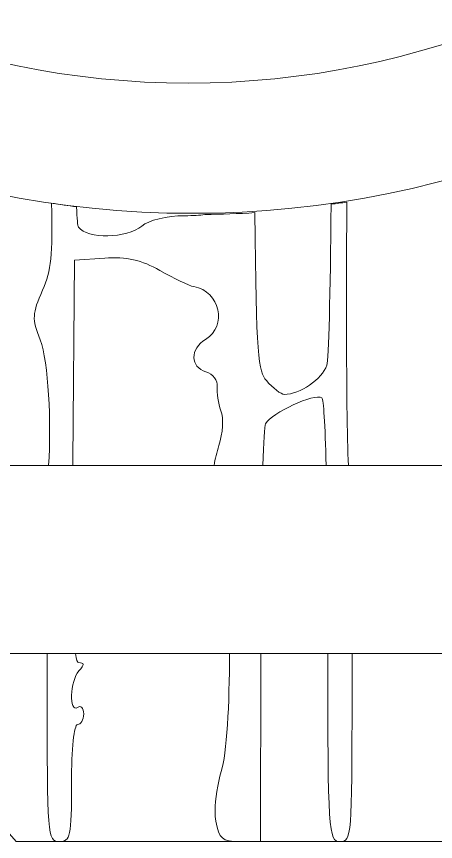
# Model space of a CAD drawing. Header units: centimetres. Extents: x -18.3 to 18.3, y -25.5 to 25.5.
# Drawn here: x -2.372 to -1.481, y -14.003 to -12.248 of the extents above; entities that cross this region are included whole.
import ezdxf

# ---------------------------------------------------------------- set-up
doc = ezdxf.new("R2010")
doc.units = ezdxf.units.CM
doc.header["$MEASUREMENT"] = 0
doc.layers.add('layer 1', color=7, linetype='Continuous')

msp = doc.modelspace()

# ---------------------------------------------------------------- linework, layer by layer
at = {"layer": 'layer 1', "color": 1, "lineweight": 9}
msp.add_open_spline([(-7.46302, -10.60251), (-7.46302, -10.60251), (-3.35327, -8.00375), (-3.35327, -8.00375), (-3.35327, -8.00375), (-3.35327, -8.00375), (0.48375, -8.00375), (0.48375, -8.00375), (0.48375, -8.00375), (0.48375, -8.00375), (0.48375, -7.60388), (0.48375, -7.60388), (0.48375, -7.60388), (0.48375, -7.60388), (-2.71679, -7.60388), (-2.71679, -7.60388), (-2.71679, -7.60388), (-2.71679, -7.60388), (-2.36139, -7.20387), (-2.36139, -7.20387), (-2.36139, -7.20387), (-2.36139, -7.20387), (1.45339, -7.20387), (1.45339, -7.20387), (1.45339, -7.20387), (1.45339, -7.20387), (1.45339, -7.60388), (1.45339, -7.60388), (1.45339, -7.60388), (1.45339, -7.60388), (1.45362, -7.60388), (1.45362, -7.60388), (1.45362, -7.60388), (1.45362, -7.60388), (1.45362, -13.6027), (1.45362, -13.6027), (1.45362, -13.6027), (1.45362, -13.6027), (1.45309, -14.00257), (1.45309, -14.00257), (1.45309, -14.00257), (1.45309, -14.00257), (-2.37246, -14.00257), (-2.37246, -14.00257), (-2.37246, -14.00257), (-2.37246, -14.00257), (-2.72081, -13.6027), (-2.72081, -13.6027), (-2.72081, -13.6027), (-2.72081, -13.6027), (0.48375, -13.6027), (0.48375, -13.6027), (0.48375, -13.6027), (0.48375, -13.6027), (0.48375, -13.20269), (0.48375, -13.20269), (0.48375, -13.20269), (0.48375, -13.20269), (-3.35283, -13.20269), (-3.35283, -13.20269), (-3.35283, -13.20269), (-3.35283, -13.20269), (-7.46302, -10.60251), (-7.46302, -10.60251)], degree=3, knots=[0, 0, 0, 0, 0.0588235, 0.0588235, 0.0588235, 0.0588235, 0.1176471, 0.1176471, 0.1176471, 0.1176471, 0.1764706, 0.1764706, 0.1764706, 0.1764706, 0.2352941, 0.2352941, 0.2352941, 0.2352941, 0.2941176, 0.2941176, 0.2941176, 0.2941176, 0.3529412, 0.3529412, 0.3529412, 0.3529412, 0.4117647, 0.4117647, 0.4117647, 0.4117647, 0.4705882, 0.4705882, 0.4705882, 0.4705882, 0.5294118, 0.5294118, 0.5294118, 0.5294118, 0.5882353, 0.5882353, 0.5882353, 0.5882353, 0.6470588, 0.6470588, 0.6470588, 0.6470588, 0.7058824, 0.7058824, 0.7058824, 0.7058824, 0.7647059, 0.7647059, 0.7647059, 0.7647059, 0.8235294, 0.8235294, 0.8235294, 0.8235294, 0.8823529, 0.8823529, 0.8823529, 0.8823529, 1, 1, 1, 1], dxfattribs=at)
at = {"layer": 'layer 1', "color": 2, "lineweight": 9}
for points, knots in [([(-1.99873, -8.51884), (-0.85332, -8.51884), (0.07508, -9.44727), (0.07508, -10.59254), (0.07508, -10.59254), (0.07508, -11.73793), (-0.85332, -12.66636), (-1.99873, -12.66636), (-1.99873, -12.66636), (-3.144, -12.66636), (-4.07241, -11.73793), (-4.07241, -10.59254), (-4.07241, -10.59254), (-4.07241, -9.44727), (-3.144, -8.51884), (-1.99873, -8.51884)], [0, 0, 0, 0, 0.2, 0.2, 0.2, 0.2, 0.4, 0.4, 0.4, 0.4, 0.6, 0.6, 0.6, 0.6, 1, 1, 1, 1]), ([(-2.00653, -8.78507), (-1.01129, -8.78507), (-0.20436, -9.59199), (-0.20436, -10.58724), (-0.20436, -10.58724), (-0.20436, -11.58257), (-1.01129, -12.38938), (-2.00653, -12.38938), (-2.00653, -12.38938), (-3.0019, -12.38938), (-3.80868, -11.58257), (-3.80868, -10.58724), (-3.80868, -10.58724), (-3.80868, -9.59199), (-3.0019, -8.78507), (-2.00653, -8.78507)], [0, 0, 0, 0, 0.2, 0.2, 0.2, 0.2, 0.4, 0.4, 0.4, 0.4, 0.6, 0.6, 0.6, 0.6, 1, 1, 1, 1]), ([(-2.33372, -12.88462), (-2.33447, -12.89895), (-2.33014, -12.91273), (-2.32136, -12.93561), (-2.32136, -12.93561), (-2.30356, -12.98193), (-2.29748, -13.11243), (-2.30334, -13.20269), (-2.30334, -13.20269), (-2.30334, -13.20269), (-2.25171, -13.20269), (-2.25171, -13.20269), (-2.25171, -13.20269), (-2.2516, -13.19933), (-2.25171, -13.19761), (-2.2516, -13.19414), (-2.2516, -13.19414), (-2.2516, -13.19414), (-2.24824, -12.76605), (-2.24824, -12.76605), (-2.24824, -12.76605), (-2.24824, -12.76605), (-2.18422, -12.76161), (-2.18422, -12.76161), (-2.18422, -12.76161), (-2.13834, -12.75834), (-2.10515, -12.76572), (-2.06675, -12.78808), (-2.06675, -12.78808), (-2.03734, -12.80511), (-2.00479, -12.82052), (-1.99459, -12.82235), (-1.99459, -12.82235), (-1.93949, -12.83169), (-1.92289, -12.90622), (-1.96954, -12.93441), (-1.96954, -12.93441), (-2.00306, -12.95472), (-2.00273, -12.99354), (-1.96888, -13.00351), (-1.96888, -13.00351), (-1.95436, -13.00787), (-1.9436, -13.02198), (-1.94502, -13.03498), (-1.94502, -13.03498), (-1.94644, -13.04812), (-1.94285, -13.07111), (-1.937, -13.0863), (-1.937, -13.0863), (-1.93102, -13.10202), (-1.93297, -13.13371), (-1.94155, -13.1605), (-1.94155, -13.1605), (-1.9461, -13.17462), (-1.94936, -13.1887), (-1.95174, -13.20269), (-1.95174, -13.20269), (-1.95174, -13.20269), (-1.84793, -13.20269), (-1.84793, -13.20269), (-1.84793, -13.20269), (-1.84629, -13.15421), (-1.84446, -13.11776), (-1.84251, -13.11418), (-1.84251, -13.11418), (-1.82893, -13.09022), (-1.73804, -13.04845), (-1.72262, -13.05917), (-1.72262, -13.05917), (-1.71882, -13.06189), (-1.71568, -13.11482), (-1.71351, -13.20269), (-1.71351, -13.20269), (-1.71351, -13.20269), (-1.6661, -13.20269), (-1.6661, -13.20269), (-1.6661, -13.20269), (-1.66894, -13.14151), (-1.6701, -13.03823), (-1.6701, -12.86348), (-1.6701, -12.86348), (-1.6701, -12.86348), (-1.67021, -12.86348), (-1.67021, -12.86348), (-1.67021, -12.86348), (-1.67021, -12.80564), (-1.6698, -12.71679), (-1.66958, -12.6428), (-1.66958, -12.6428), (-1.68063, -12.64422), (-1.69171, -12.64553), (-1.70276, -12.64683), (-1.70276, -12.64683), (-1.70482, -12.83982), (-1.70788, -12.97748), (-1.71199, -12.98954), (-1.71199, -12.98954), (-1.72187, -13.01904), (-1.76939, -13.05147), (-1.80246, -13.05147), (-1.80246, -13.05147), (-1.80908, -13.05147), (-1.82624, -13.03823), (-1.84054, -13.02218), (-1.84054, -13.02218), (-1.85693, -13.00362), (-1.86267, -12.97088), (-1.86473, -12.66494), (-1.86473, -12.66494), (-1.90022, -12.66711), (-1.93569, -12.6683), (-1.97127, -12.66874), (-1.97127, -12.66874), (-1.98179, -12.67069), (-1.99526, -12.67136), (-2.01467, -12.67143), (-2.01467, -12.67143), (-2.05178, -12.67166), (-2.09127, -12.68132), (-2.10546, -12.69346), (-2.10546, -12.69346), (-2.13671, -12.72004), (-2.22133, -12.72157), (-2.24021, -12.69585), (-2.24021, -12.69585), (-2.24163, -12.69401), (-2.24283, -12.67763), (-2.24401, -12.65258), (-2.24401, -12.65258), (-2.26179, -12.6502), (-2.27959, -12.64747), (-2.29729, -12.64455), (-2.29729, -12.64455), (-2.294, -12.75553), (-2.29782, -12.78775), (-2.31614, -12.82963), (-2.31614, -12.82963), (-2.32734, -12.85512), (-2.33308, -12.87021), (-2.33372, -12.88462)], [0, 0, 0, 0, 0.0277778, 0.0277778, 0.0277778, 0.0277778, 0.0555556, 0.0555556, 0.0555556, 0.0555556, 0.0833333, 0.0833333, 0.0833333, 0.0833333, 0.1111111, 0.1111111, 0.1111111, 0.1111111, 0.1388889, 0.1388889, 0.1388889, 0.1388889, 0.1666667, 0.1666667, 0.1666667, 0.1666667, 0.1944444, 0.1944444, 0.1944444, 0.1944444, 0.2222222, 0.2222222, 0.2222222, 0.2222222, 0.25, 0.25, 0.25, 0.25, 0.2777778, 0.2777778, 0.2777778, 0.2777778, 0.3055556, 0.3055556, 0.3055556, 0.3055556, 0.3333333, 0.3333333, 0.3333333, 0.3333333, 0.3611111, 0.3611111, 0.3611111, 0.3611111, 0.3888889, 0.3888889, 0.3888889, 0.3888889, 0.4166667, 0.4166667, 0.4166667, 0.4166667, 0.4444444, 0.4444444, 0.4444444, 0.4444444, 0.4722222, 0.4722222, 0.4722222, 0.4722222, 0.5, 0.5, 0.5, 0.5, 0.5277778, 0.5277778, 0.5277778, 0.5277778, 0.5555556, 0.5555556, 0.5555556, 0.5555556, 0.5833333, 0.5833333, 0.5833333, 0.5833333, 0.6111111, 0.6111111, 0.6111111, 0.6111111, 0.6388889, 0.6388889, 0.6388889, 0.6388889, 0.6666667, 0.6666667, 0.6666667, 0.6666667, 0.6944444, 0.6944444, 0.6944444, 0.6944444, 0.7222222, 0.7222222, 0.7222222, 0.7222222, 0.75, 0.75, 0.75, 0.75, 0.7777778, 0.7777778, 0.7777778, 0.7777778, 0.8055556, 0.8055556, 0.8055556, 0.8055556, 0.8333333, 0.8333333, 0.8333333, 0.8333333, 0.8611111, 0.8611111, 0.8611111, 0.8611111, 0.8888889, 0.8888889, 0.8888889, 0.8888889, 0.9166667, 0.9166667, 0.9166667, 0.9166667, 0.9444444, 0.9444444, 0.9444444, 0.9444444, 1, 1, 1, 1]), ([(-2.30659, -13.67527), (-2.30659, -13.9929), (-2.30584, -14.00257), (-2.28068, -14.00257), (-2.28068, -14.00257), (-2.25679, -14.00257), (-2.25474, -13.9929), (-2.25474, -13.87825), (-2.25474, -13.87825), (-2.25474, -13.80513), (-2.24943, -13.7538), (-2.24183, -13.7538), (-2.24183, -13.7538), (-2.23469, -13.7538), (-2.22883, -13.74362), (-2.22883, -13.73104), (-2.22883, -13.73104), (-2.22883, -13.71846), (-2.23469, -13.71226), (-2.24183, -13.71726), (-2.24183, -13.71726), (-2.26026, -13.73017), (-2.2579, -13.66082), (-2.23924, -13.63969), (-2.23924, -13.63969), (-2.22707, -13.62603), (-2.22707, -13.62211), (-2.23935, -13.62211), (-2.23935, -13.62211), (-2.24216, -13.62211), (-2.24454, -13.61603), (-2.24649, -13.6027), (-2.24649, -13.6027), (-2.24649, -13.6027), (-2.30659, -13.6027), (-2.30659, -13.6027), (-2.30659, -13.6027), (-2.30659, -13.6027), (-2.30659, -13.67527), (-2.30659, -13.67527)], [0, 0, 0, 0, 0.0909091, 0.0909091, 0.0909091, 0.0909091, 0.1818182, 0.1818182, 0.1818182, 0.1818182, 0.2727273, 0.2727273, 0.2727273, 0.2727273, 0.3636364, 0.3636364, 0.3636364, 0.3636364, 0.4545455, 0.4545455, 0.4545455, 0.4545455, 0.5454545, 0.5454545, 0.5454545, 0.5454545, 0.6363636, 0.6363636, 0.6363636, 0.6363636, 0.7272727, 0.7272727, 0.7272727, 0.7272727, 0.8181818, 0.8181818, 0.8181818, 0.8181818, 1, 1, 1, 1]), ([(-1.94947, -13.93735), (-1.94958, -13.94571), (-1.94902, -13.95321), (-1.94794, -13.95918), (-1.94794, -13.95918), (-1.94133, -13.99704), (-1.93471, -14.00257), (-1.89653, -14.00257), (-1.89653, -14.00257), (-1.89653, -14.00257), (-1.85282, -14.00257), (-1.85282, -14.00257), (-1.85282, -14.00257), (-1.85282, -14.00257), (-1.8526, -13.6027), (-1.8526, -13.6027), (-1.8526, -13.6027), (-1.8526, -13.6027), (-1.91889, -13.6027), (-1.91889, -13.6027), (-1.91889, -13.6027), (-1.91897, -13.70999), (-1.92453, -13.81597), (-1.93624, -13.85373), (-1.93624, -13.85373), (-1.94436, -13.87954), (-1.94936, -13.91242), (-1.94947, -13.93735)], [0, 0, 0, 0, 0.125, 0.125, 0.125, 0.125, 0.25, 0.25, 0.25, 0.25, 0.375, 0.375, 0.375, 0.375, 0.5, 0.5, 0.5, 0.5, 0.625, 0.625, 0.625, 0.625, 0.75, 0.75, 0.75, 0.75, 1, 1, 1, 1]), ([(-1.71015, -13.6027), (-1.70993, -13.97979), (-1.7081, -14.00257), (-1.68432, -14.00257), (-1.68432, -14.00257), (-1.65916, -14.00257), (-1.65841, -13.99281), (-1.65841, -13.68829), (-1.65841, -13.68829), (-1.65841, -13.65563), (-1.65841, -13.62939), (-1.65841, -13.6027), (-1.65841, -13.6027), (-1.65841, -13.6027), (-1.71015, -13.6027), (-1.71015, -13.6027)], [0, 0, 0, 0, 0.2, 0.2, 0.2, 0.2, 0.4, 0.4, 0.4, 0.4, 0.6, 0.6, 0.6, 0.6, 1, 1, 1, 1])]:
    msp.add_open_spline(points, degree=3, knots=knots, dxfattribs=at)

doc.saveas('drawing.dxf')
